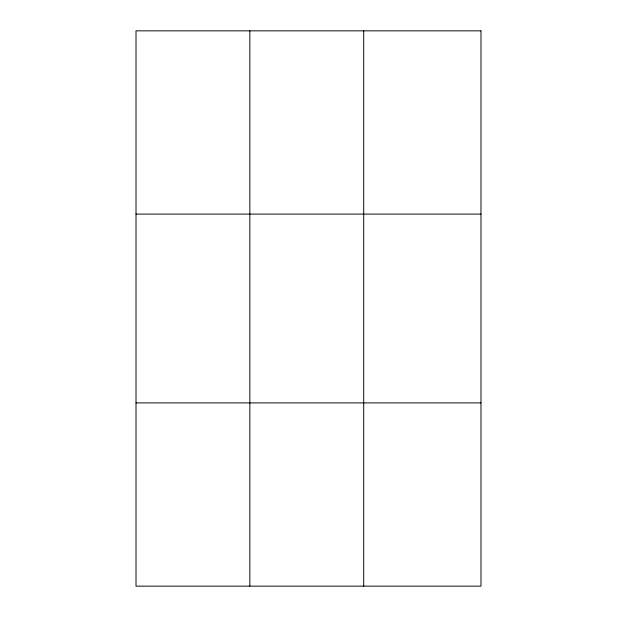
<?xml version="1.0" encoding="UTF-8"?>
<svg xmlns="http://www.w3.org/2000/svg" width="617" height="617" viewBox="0 0 617 617"><rect width="100%" height="100%" fill="white"/><g stroke="black" fill="none" stroke-linecap="round" stroke-linejoin="round"><path stroke-width="0.93" d="M249.854 30.85L249.854 586.15M363.698 30.85L363.698 586.15M136.01 214.099L480.99 214.099M136.01 402.901L480.99 402.901M480.99 30.85L480.99 586.15L136.01 586.15L136.01 30.85L480.99 30.85"/></g></svg>
